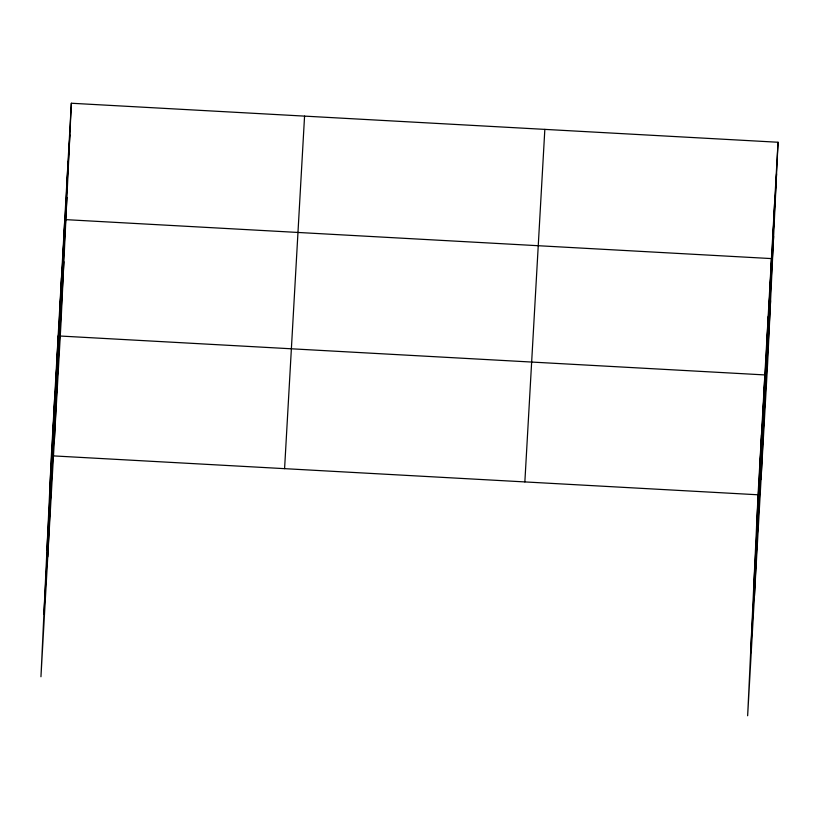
<?xml version="1.0" encoding="UTF-8"?>
<svg xmlns="http://www.w3.org/2000/svg" width="819" height="819" viewBox="0 0 819 819"><rect width="100%" height="100%" fill="white"/><g stroke="black" fill="none" stroke-linecap="round" stroke-linejoin="round"><path stroke-width="1.23" d="M53.276 427.528L54.771 395.853M47.748 556.889L58.169 335.913M59.971 309.428L61.466 277.754M54.341 440.55L64.762 219.584L771.457 258.589L761.035 479.555M66.564 193.089L68.059 161.415M71.355 103.245L60.934 324.211L40.95 676.75L51.372 455.784L71.355 103.245L778.05 142.25L767.628 363.216L747.645 715.755L758.066 494.789L778.05 142.25M759.971 466.533L761.465 434.858M754.442 595.894L764.864 374.928L60.719 336.056M766.666 348.433L768.161 316.758M773.259 232.094L774.754 200.42M49.877 487.459L69.861 134.92M46.929 549.928L66.912 197.389M43.898 614.281L63.882 261.752M284.582 468.652L304.566 116.114M524.856 481.91L544.84 129.382M756.572 526.463L776.555 173.925M753.623 588.933L773.607 236.394M750.593 653.286L770.577 300.757M52.641 455.855L758.066 494.789"/></g></svg>
